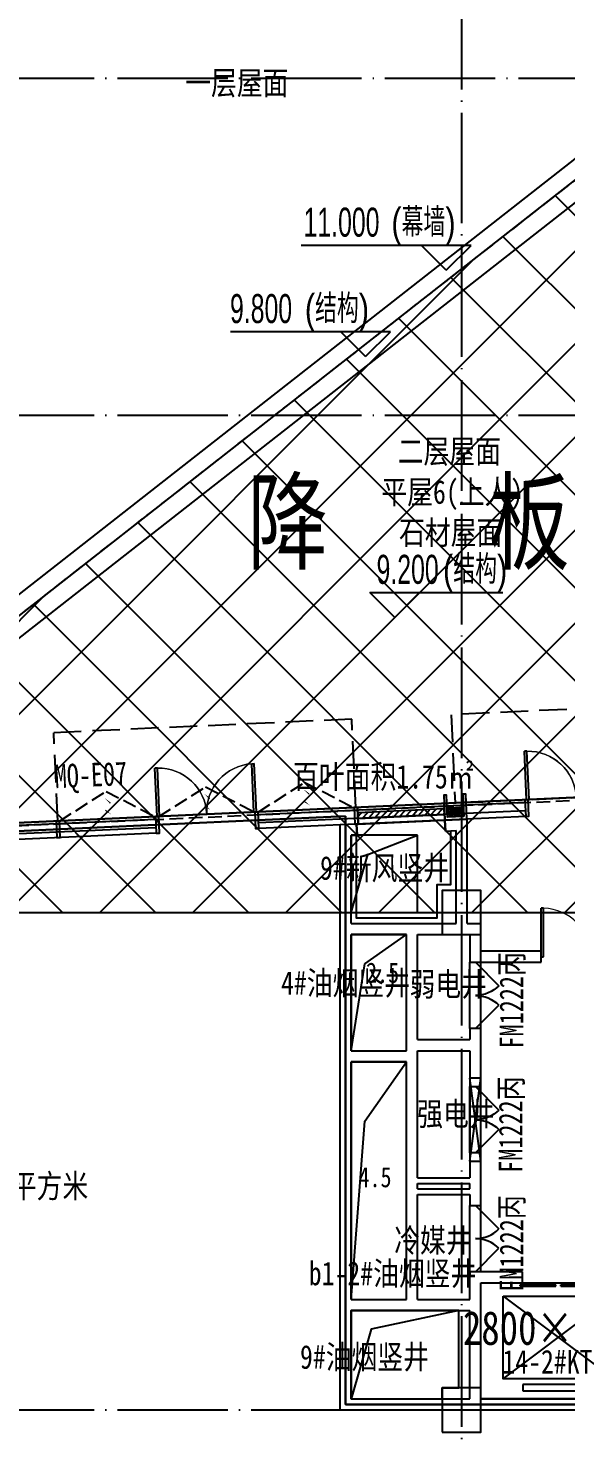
# Model space of a CAD drawing. Extents: x -233336 to 840473, y -28113 to 330904.
# Drawn here: x 768538 to 778270, y 182804 to 208295 of the extents above; entities that cross this region are included whole.
import ezdxf
from ezdxf.xclip import XClip

# ---------------------------------------------------------------- set-up
doc = ezdxf.new("R2010")
doc.units = 0
doc.header["$LTSCALE"] = 1000
doc.header["$XCLIPFRAME"] = 2
for name, pattern in [('104-14# 核心筒$0$DOTE', [2.42, 2, -0.2, 0.02, -0.2]), ('14#楼幕墙$0$DASH', [0.35, 0.25, -0.1]), ('DASH', [0.35, 0.25, -0.1]), ('X-104 14#平面$0$$0$DASH', [0.35, 0.25, -0.1]), ('X-104 14#平面$0$DASH', [0.35, 0.25, -0.1])]:
    doc.linetypes.add(name, pattern=pattern)
doc.layers.get('0').update_dxf_attribs({"linetype": 'CONTINUOUS'})
doc.layers.get('Defpoints').update_dxf_attribs({"linetype": 'CONTINUOUS'})
for name, color, linetype in [('104-14# 核心筒$0$A-C_玻璃幕墙', 8, 'CONTINUOUS'), ('104-14# 核心筒$0$A_AXIS-轴线', 8, '104-14# 核心筒$0$DOTE'), ('104-14# 核心筒$0$A_STR-砼柱', 8, 'CONTINUOUS'), ('14#楼幕墙$0$A-C_玻璃幕墙', 8, 'CONTINUOUS'), ('14#楼幕墙$0$A-C_窗', 8, 'CONTINUOUS'), ('14#楼幕墙$0$A-C_门', 8, 'CONTINUOUS'), ('X-104 14#平面$0$01-标注_标高', 8, 'CONTINUOUS'), ('X-104 14#平面$0$02-TEXT_标注', 9, 'CONTINUOUS'), ('X-104 14#平面$0$02-TEXT_门窗', 9, 'CONTINUOUS'), ('X-104 14#平面$0$A-C_玻璃幕墙', 8, 'CONTINUOUS'), ('X-104 14#平面$0$A-C_窗', 8, 'CONTINUOUS'), ('X-104 14#平面$0$A-C_门', 8, 'CONTINUOUS'), ('X-104 14#平面$0$A-E_电梯', 8, 'CONTINUOUS'), ('X-104 14#平面$0$A-O_屋面', 8, 'CONTINUOUS'), ('X-104 14#平面$0$A-SUR_保温', 8, 'CONTINUOUS'), ('X-104 14#平面$0$A-TECH_电气', 8, 'CONTINUOUS'), ('X-104 14#平面$0$A-TECH_结构', 8, 'CONTINUOUS'), ('X-104 14#平面$0$A_STR-砌块墙', 7, 'CONTINUOUS'), ('X-104 14#平面$0$DOOR_FIRE', 8, 'CONTINUOUS'), ('X-104 14#平面$0$DOOR_FIRE_TEXT', 7, 'CONTINUOUS'), ('X-104 14#平面$0$DUCT-新风管立管', 3, 'CONTINUOUS'), ('X-104 14#平面$0$DUCT-新风管端线', 2, 'CONTINUOUS')]:
    doc.layers.add(name, color=color, linetype=linetype)
for name, color, linetype, plot in [('14#楼幕墙$0$04-不打印_辅助线', 8, 'CONTINUOUS', False), ('X-104 14#平面$0$04-不打印_辅助线', 8, 'CONTINUOUS', False), ('X-104 14#平面$0$降板', 8, 'CONTINUOUS', False)]:
    doc.layers.add(name, color=color, linetype=linetype, plot=plot)
doc.layers.add('X-104 14#平面$0$000套内', color=8, linetype='CONTINUOUS', lineweight=30)
doc.styles.add('X-104 14#平面$0$_TCH_DIM', font='ros.shx', dxfattribs={"width": 0.8, "bigfont": 'jd.shx'})
doc.styles.add('X-104 14#平面$0$_TCH_SPACE', font='STXIHEI.TTF', dxfattribs={"width": 0.8, "height": 5})
doc.styles.add('X-104 14#平面$0$_TCH_WINDOW', font='STXIHEI.TTF', dxfattribs={"width": 0.75, "height": 3.5})
doc.styles.add('X-104 14#平面$0$Standard', font='STXIHEI.TTF', dxfattribs={"width": 0.8})

# ---------------------------------------------------------------- blocks, each defined once
blk = doc.blocks.new('14#楼幕墙$0$A$C678332E3')
blk.add_lwpolyline([(0, 0), (60, 0), (60, 300), (0, 300)], close=True)
blk = doc.blocks.new('14#楼幕墙$0$$LinePat$岩棉板')
at = {"color": 0}
for p, q in [((0, -17), (12, -67)), ((12, -67), (24, -17))]:
    blk.add_line(p, q, dxfattribs=at)
for centre, start, end in [((12, -17), 0, 180), ((0, -67), 270, 0), ((24, -67), 180, 270)]:
    blk.add_arc(centre, 12, start, end, dxfattribs=at)
at = {"layer": 'Defpoints'}
blk.add_point((0, 0), dxfattribs=at)
at = {"layer": 'Defpoints', "color": 0}
blk.add_point((24, -84), dxfattribs=at)
blk = doc.blocks.new('*U155')
blk.add_lwpolyline([(300, 0), (0, 0), (0, 150), (300, 150)], close=True)
at = {"color": 8, "xscale": -1.785714284225998, "yscale": 1.782568518697715, "zscale": 1.782568518697715, "rotation": 180}
for p in [(0, 0), (43, 0), (86, 0), (129, 0), (171, 0), (214, 0), (257, 0)]:
    blk.add_blockref('14#楼幕墙$0$$LinePat$岩棉板', p, dxfattribs=at)
blk = doc.blocks.new('14#楼幕墙$0$A$C07E80D9E')
blk.add_lwpolyline([(-350, -50), (-50, -50), (-50, -450), (0, -450), (0, 0), (-400, 0), (-400, -450), (-350, -450)], close=True)
for points in [[(-50, -200), (-350, -200)], [(-50, -220), (-350, -220)]]:
    blk.add_lwpolyline(points)
at = {"layer": '14#楼幕墙$0$A-C_玻璃幕墙', "rotation": 180}
blk.add_blockref('*U155', (-50, -50), dxfattribs=at)
blk = doc.blocks.new('14#楼幕墙$0$A$C140B3602')
for name, p, rotation in [('14#楼幕墙$0$A$C07E80D9E', (69079, 16163), 181.6065577298201), ('14#楼幕墙$0$A$C678332E3', (63851, 16016), 1.606557729673097), ('14#楼幕墙$0$A$C678332E3', (65651, 16066), 1.606557729673097), ('14#楼幕墙$0$A$C678332E3', (67450, 16117), 1.606557729673097), ('14#楼幕墙$0$A$C678332E3', (70544, 16204), 1.606557729673097), ('14#楼幕墙$0$A$C678332E3', (62052, 15965), 1.606557729673097)]:
    blk.add_blockref(name, p, dxfattribs=dict(rotation=rotation))
blk = doc.blocks.new('14#楼幕墙$0$A$C22714246')
at = {"linetype": '14#楼幕墙$0$DASH'}
blk.add_lwpolyline([(1740, 497), (870, 0), (0, 497)], dxfattribs=at)
at = {"layer": '14#楼幕墙$0$A-C_玻璃幕墙', "color": 1}
blk.add_lwpolyline([(899, 122, 0, 25, 0), (802, 217, 0, 0, 0), (900, 340, 25, 0, 0), (796, 422, 0, 0, 0)], format="xyseb", dxfattribs=at)
blk = doc.blocks.new('14#楼幕墙$0$$DorLib2D$00000002')
for p, q in [((-0.5, 0), (-0.5, 0.4875)), ((-0.475, 0.4875), (-0.5, 0.4875)), ((-0.475, 0), (-0.475, 0.4875)), ((0.475, 0), (0.475, 0.4875)), ((0.475, 0.4875), (0.5, 0.4875)), ((0.5, 0), (0.5, 0.4875)), ((-0.5, 0), (-0.475, 0)), ((0.5, 0), (0.475, 0))]:
    blk.add_line(p, q)
at = {"lineweight": 13}
for centre, start, end in [((-0.4875, 0), 0, 88.53072), ((0.4875, 0), 91.46928, 180)]:
    blk.add_arc(centre, 0.4875, start, end, dxfattribs=at)
blk = doc.blocks.new('14#楼幕墙')
at = {"layer": '14#楼幕墙$0$A-C_玻璃幕墙'}
for p, q in [((92266, 197155), (62308, 195791)), ((87548, 196890), (82718, 196670)), ((80860, 196586), (66535, 195934)), ((87555, 196740), (82725, 196521)), ((87560, 196641), (82730, 196421)), ((80867, 196436), (66542, 195784)), ((80872, 196336), (66546, 195684))]:
    blk.add_line(p, q, dxfattribs=at)
blk.add_lwpolyline([(120742, 216995), (99427, 222925), (92266, 197155), (62308, 195791), (62738, 196820), (22065, 195795), (17309, 179208), (53491, 179840), (52927, 177185), (83500, 178466), (82418, 175654), (109062, 173768), (119297, 188914), (117563, 189300)], close=True, dxfattribs=at)
at = {"layer": '14#楼幕墙$0$A-C_玻璃幕墙', "linetype": '14#楼幕墙$0$DASH', "ltscale": 2}
for points in [[(84411, 198399), (79017, 198154)], [(84484, 196801), (84411, 198399)], [(79090, 196555), (79017, 198154)]]:
    blk.add_lwpolyline(points, dxfattribs=at)
at = {"layer": '14#楼幕墙$0$04-不打印_辅助线', "rotation": 182.6065577298193}
blk.add_blockref('14#楼幕墙$0$A$C22714246', (82633, 197214), dxfattribs=at)
at = {"layer": '14#楼幕墙$0$A-C_玻璃幕墙', "rotation": 1.000000000000248}
blk.add_blockref('14#楼幕墙$0$A$C140B3602', (17309, 179208), dxfattribs=at)
at = {"layer": '14#楼幕墙$0$A-C_窗', "rotation": 182.6065577298175}
for p in [(80835, 197132), (84432, 197295)]:
    blk.add_blockref('14#楼幕墙$0$A$C22714246', p, dxfattribs=at)
at = {"layer": '14#楼幕墙$0$A-C_门', "xscale": -1800, "yscale": 1800, "zscale": 100}
for p, rotation in [((88475, 196982), 2.606557729849808), ((81787, 196678), 2.606557769728314)]:
    blk.add_blockref('14#楼幕墙$0$$DorLib2D$00000002', p, dxfattribs=dict(at, rotation=rotation))
blk = doc.blocks.new('_FZHK')
blk.add_lwpolyline([(-0.5, -0.5), (0.5, -0.5), (0.5, 0.5), (-0.5, 0.5)], close=True)
blk = doc.blocks.new('104-14# 核心筒')
at = {"layer": '104-14# 核心筒$0$A-C_玻璃幕墙'}
blk.add_lwpolyline([(82417.6, 175653.6), (83499.8, 178465.9), (52926.6, 177184.7), (53491, 179839.8), (17309.3, 179208.2), (22065.4, 195794.6), (62738.3, 196820), (62307.5, 195791.2), (92265.6, 197155.1), (99426.9, 222925), (120741.8, 216994.6), (117562.9, 189300.5), (119297.3, 188914.5), (109062.3, 173767.9), (82417.6, 175653.6)], dxfattribs=at)
at = {"layer": '104-14# 核心筒$0$A_AXIS-轴线'}
for p, q in [((86400, 228733.6), (86400, 169654.9)), ((-9370.1, 210000), (120259.9, 210000)), ((-9370.1, 203900), (120259.9, 203900)), ((-9370.1, 194900), (120259.9, 194900)), ((-9370.1, 185900), (120259.9, 185900))]:
    blk.add_line(p, q, dxfattribs=at)
at = {"layer": '104-14# 核心筒$0$A_STR-砼柱', "xscale": 700, "yscale": 800, "zscale": 800}
for p in [(86400, 194900), (86400, 185900)]:
    blk.add_blockref('_FZHK', p, dxfattribs=at)
blk = doc.blocks.new('X-104 14#平面$0$fdgfg')
for p, q in [((400, 1860), (2400, 360)), ((400, 360), (2397, 1860)), ((2040, 260), (760, 260)), ((760, 260), (760, 145)), ((2040, 145), (2040, 260)), ((760, 145), (2040, 145))]:
    blk.add_line(p, q)
for points in [[(0, 2100), (2800, 2100), (2800, 0), (0, 0), (0, 2100)], [(400, 1860), (2400, 1860), (2400, 360), (400, 360), (400, 1860)]]:
    blk.add_lwpolyline(points, close=True)
blk = doc.blocks.new('*U67')
h = blk.add_hatch()
h.set_pattern_fill('ANSI31', color=256, scale=50)
h.set_pattern_definition([(45, (-56042.43, 120006.8), (-56.1266, 56.1266), [])])
h.paths.add_polyline_path([(-1570, 100), (0, 100), (0, 200), (-1570, 200)])
for points in [[(-1570, 0), (0, 0), (0, 300), (-1570, 300)], [(-1570, 100), (0, 100), (0, 200), (-1570, 200)]]:
    blk.add_lwpolyline(points, close=True)
blk = doc.blocks.new('*U99')
blk.add_lwpolyline([(200, 0), (200, 1500), (0, 1500), (0, 0), (200, 0), (0, 1500), (0, 0), (200, 1500)])
blk = doc.blocks.new('X-104 14#平面$0$dd')
at = {"layer": 'X-104 14#平面$0$A-TECH_电气'}
blk.add_blockref('*U99', (86613, -108696), dxfattribs=at)
blk = doc.blocks.new('X-104 14#平面$0$$DorLib2D$00000002')
for p, q in [((-0.5, 0), (-0.5, 0.4875)), ((-0.475, 0.4875), (-0.5, 0.4875)), ((-0.475, 0), (-0.475, 0.4875)), ((0.475, 0), (0.475, 0.4875)), ((0.475, 0.4875), (0.5, 0.4875)), ((0.5, 0), (0.5, 0.4875)), ((-0.5, 0), (-0.475, 0)), ((0.5, 0), (0.475, 0))]:
    blk.add_line(p, q)
at = {"lineweight": 13}
for centre, start, end in [((-0.4875, 0), 0, 88.53072), ((0.4875, 0), 91.46928, 180)]:
    blk.add_arc(centre, 0.4875, start, end, dxfattribs=at)
blk = doc.blocks.new('X-104 14#平面$0$$DorLib2D$00000116')
at = {"color": 0}
for p, q in [((-0.5, 0), (-0.146, 0.354)), ((0.5, 0), (0.146, 0.354))]:
    blk.add_line(p, q, dxfattribs=at)
for centre, start, end in [((-0.5, 0), 0, 45), ((0.5, 0), 135, 180)]:
    blk.add_arc(centre, 0.5, start, end, dxfattribs=at)
blk = doc.blocks.new('X-104 14#平面$0$$DORLIB2D$00000127')
at = {"color": 0}
for points in [[(-0.533, 0.795), (-0.533, 0.69)], [(-0.033, 0.795), (-0.533, 0.795)], [(-0.033, 0.795), (-0.033, 0.69)], [(0.533, 0.795), (0.033, 0.795)], [(0.033, 0.795), (0.033, 0.69)], [(0.533, 0.795), (0.533, 0.69)], [(-0.033, 0.69), (-0.533, 0.69)], [(0.533, 0.69), (0.033, 0.69)], [(0.5, 0.5), (-0.5, 0.5)]]:
    blk.add_lwpolyline(points, dxfattribs=at)
blk = doc.blocks.new('X-104 14#平面')
at = {"layer": 'X-104 14#平面$0$降板'}
h = blk.add_hatch(dxfattribs=at)
h.set_pattern_fill('ANSI37', color=256, scale=750)
h.set_pattern_definition([(45, (0, 0), (-841.899, 841.899), []), (135, (0, 0), (-841.899, -841.899), [])])
h.paths.add_polyline_path([(89162.1, 208711.5), (77269.5, 199400), (23400, 199400), (23400, 195100), (77400, 195100), (77400, 194900), (95400, 194900), (95400, 203900.1), (95192.4, 203900), (96001.6, 206808.6)])
at = {"layer": 'X-104 14#平面$0$000套内'}
blk.add_lwpolyline([(84300, 196642.3), (84300, 186000), (92650, 186000), (92650, 186150), (114074.1, 186150), (115950, 188926.2), (115950, 189200), (117249.4, 189200), (117398.5, 189183.4), (119049.6, 188815.9), (108986.5, 173923.7), (82630.4, 175788.9), (83721.9, 178625.3), (59650, 177616.6), (59650, 196592.1), (62510.5, 196664.2), (62077.6, 195630.6)], close=True, dxfattribs=at)
at = {"layer": 'X-104 14#平面$0$01-标注_标高'}
for p, q in [((86573, 206973.5), (83497.8, 206973.5)), ((86123, 206523.5), (85673, 206973.5)), ((86123, 206523.5), (86573, 206973.5)), ((85113, 205409.5), (82216.5, 205409.5)), ((84663, 204959.5), (84213, 205409.5)), ((84663, 204959.5), (85113, 205409.5)), ((85188.7, 200241), (84738.7, 200691)), ((84738.7, 200691), (87144.4, 200691)), ((85188.7, 200241), (85638.7, 200691))]:
    blk.add_line(p, q, dxfattribs=at)
at = {"layer": 'X-104 14#平面$0$04-不打印_辅助线'}
blk.add_lwpolyline([(89162.1, 208711.5), (77269.5, 199400), (23400, 199400), (23400, 195100), (77400, 195100), (77400, 194900), (95400, 194900), (95400, 203900.1), (95192.4, 203900), (96001.6, 206808.6)], close=True, dxfattribs=at)
at = {"layer": 'X-104 14#平面$0$A-C_玻璃幕墙'}
blk.add_lwpolyline([(82417.6, 175653.6), (83499.8, 178465.9), (52926.6, 177184.7), (53491, 179839.8), (17309.3, 179208.2), (22065.4, 195794.6), (62738.3, 196820), (62307.5, 195791.2), (92265.6, 197155.1), (99426.9, 222925), (120741.8, 216994.6), (117562.9, 189300.5), (119297.3, 188914.5), (109062.3, 173767.9), (82417.6, 175653.6)], dxfattribs=at)
at = {"layer": 'X-104 14#平面$0$A-C_玻璃幕墙', "linetype": 'X-104 14#平面$0$DASH', "ltscale": 2}
blk.add_lwpolyline([(91099.5, 198703.6), (86209.5, 198481), (86282.3, 196882.7), (92265.6, 197155.1), (94479, 205119.8), (92937.4, 205548.2), (91034.5, 198700.7)], dxfattribs=at)
at = {"layer": 'X-104 14#平面$0$A-C_窗', "linetype": 'DASH'}
for p, q in [((86105.2, 196374.1), (86096.1, 196573.9)), ((84497.8, 196501.1), (84506.8, 196301.3))]:
    blk.add_line(p, q, dxfattribs=at)
at = {"layer": 'X-104 14#平面$0$A-O_屋面', "ltscale": 5}
for points in [[(69550, 199080), (69550, 199700), (77166, 199700), (89096.5, 209041.2), (95104.2, 207369.7), (95023.8, 207080.6)], [(94938.1, 206772.3), (89232.1, 208359.9), (77379.9, 199080), (69550, 199080)]]:
    blk.add_lwpolyline(points, dxfattribs=at)
at = {"layer": 'X-104 14#平面$0$A-SUR_保温'}
blk.add_lwpolyline([(86200, 196383), (86200, 195400), (85950, 195400), (85950, 194800), (84500, 194800), (84500, 196296.5)], dxfattribs=at)
at = {"layer": 'X-104 14#平面$0$A-TECH_结构', "linetype": 'X-104 14#平面$0$$0$DASH'}
blk.add_lwpolyline([(108910.7, 174079.4), (118802, 188717.3), (117234.1, 189066.3), (120414.6, 216774.3), (99635.6, 222555.6), (95312.9, 207000.2), (89162.1, 208711.5), (77269.5, 199400), (8635.1, 199400), (5919.8, 186625.4), (-2502.5, 188415.7), (-5635.8, 173674.9), (40532.1, 175690.6), (40199.6, 173602.3), (83848.5, 175853.1)], close=True, dxfattribs=at)
blk.add_lwpolyline([(82521.6, 175784.7), (83573.8, 178519), (52988.9, 177237.3), (53553, 179890.9), (17376, 179259.4), (22103.3, 195745.6), (62662.4, 196768.1), (62230.9, 195737.7), (92304.1, 197106.8), (95072, 207067.2)], dxfattribs=at)
at = {"layer": 'X-104 14#平面$0$A_STR-砌块墙'}
for p, q in [((86500, 196592.3), (86096.1, 196573.9)), ((86096.1, 196573.9), (86105.2, 196374.1)), ((86500, 194700), (86500, 196592.3)), ((84497.8, 196501.1), (84200, 196487.6)), ((84200, 194600), (84200, 196487.6)), ((84400, 196296.5), (84506.8, 196301.3)), ((84400, 194700), (84400, 196296.5)), ((84506.8, 196301.3), (84497.8, 196501.1)), ((86105.2, 196374.1), (86300, 196383)), ((86300, 194700), (86300, 196383)), ((84200, 192300), (84200, 194600)), ((84400, 194700), (85500, 194700)), ((84400, 194500), (85400, 194500)), ((84400, 192400), (84400, 194500)), ((85400, 192500), (85400, 194500)), ((85500, 194700), (86300, 194700)), ((85600, 194500), (86400, 194500)), ((85600, 192600), (85600, 194500)), ((86400, 194500), (86550, 194500)), ((86500, 194700), (86750, 194700)), ((86550, 194500), (86550, 194000)), ((86750, 194000), (86750, 194700)), ((86550, 194000), (86750, 194000)), ((87839.9, 194199.9), (86750, 194199.9)), ((86750, 193999.9), (87839.9, 193999.9)), ((87839.9, 193999.9), (87839.9, 194199.9)), ((86750, 192800), (86550, 192800)), ((86550, 192800), (86550, 192600)), ((86750, 192500), (86750, 192800)), ((85400, 192400), (85400, 192500)), ((85600, 192600), (86550, 192600)), ((86750, 191750), (86750, 192500)), ((84200, 187800), (84200, 192300)), ((84400, 192400), (85400, 192400)), ((84400, 192200), (85400, 192200)), ((84400, 187900), (84400, 192200)), ((85400, 190000), (85400, 192200)), ((85600, 192300), (85600, 192400)), ((85600, 192400), (86550, 192400)), ((85600, 190100), (85600, 192300)), ((86550, 192400), (86550, 191750)), ((86550, 191750), (86750, 191750)), ((86750, 190550), (86550, 190550)), ((86550, 190550), (86550, 190100)), ((86750, 190000), (86750, 190550)), ((85400, 189900), (85400, 190000)), ((85600, 190100), (86550, 190100)), ((85600, 190000), (86550, 190000)), ((85600, 189900), (85600, 190000)), ((86550, 189900), (86550, 190000)), ((86750, 189900), (86750, 190000)), ((85400, 187900), (85400, 189900)), ((85600, 189900), (86550, 189900)), ((85600, 189800), (86550, 189800)), ((85600, 187900), (85600, 189800)), ((86550, 189800), (86550, 189600)), ((86750, 189600), (86750, 189900)), ((86550, 189600), (86750, 189600)), ((86750, 188400), (86550, 188400)), ((86550, 188400), (86550, 188300)), ((87500, 188400), (86750, 188400)), ((87500, 188200), (87500, 188400)), ((86550, 187900), (86550, 188300)), ((86750, 187800), (86750, 188200)), ((86750, 188200), (87500, 188200)), ((84400, 187900), (85400, 187900)), ((85600, 187900), (86550, 187900)), ((84200, 185900), (84200, 187800)), ((84400, 187700), (85500, 187700)), ((84400, 186100), (84400, 187700)), ((85500, 187700), (86550, 187700)), ((86550, 186100), (86550, 187700)), ((86750, 186100), (86750, 187800)), ((84400, 186100), (86550, 186100)), ((86750, 186100), (89550, 186100)), ((84200, 185900), (86650, 185900)), ((86650, 185900), (89650, 185900))]:
    blk.add_line(p, q, dxfattribs=at)
at = {"layer": 'X-104 14#平面$0$DOOR_FIRE'}
for p, q in [((86550, 192800), (86550, 194000)), ((86750, 192800), (86750, 194000)), ((86550, 190550), (86550, 191750)), ((86750, 190550), (86750, 191750)), ((86550, 188400), (86550, 189600)), ((86750, 188400), (86750, 189600))]:
    blk.add_line(p, q, dxfattribs=at)
at = {"layer": 'X-104 14#平面$0$DUCT-新风管立管'}
for p, q in [((85600, 196300), (84400, 196300)), ((84400, 196300), (84400, 194900)), ((85600, 194900), (85600, 196300)), ((84400, 194900), (85600, 194900)), ((85400, 194500), (84400, 194500)), ((84400, 194500), (84400, 192400)), ((85400, 192400), (85400, 194500)), ((84400, 192400), (85400, 192400)), ((85400, 192200), (84400, 192200)), ((84400, 192200), (84400, 187900)), ((85400, 187900), (85400, 192200)), ((84400, 187900), (85400, 187900))]:
    blk.add_line(p, q, dxfattribs=at)
blk.add_lwpolyline([(86350, 187700), (84400, 187700), (84400, 186100), (86050, 186100), (86050, 186300), (86350, 186300), (86350, 187700), (84763, 187362), (84400, 186100)], dxfattribs=at)
at = {"layer": 'X-104 14#平面$0$DUCT-新风管端线'}
for p, q in [((84700, 195950), (85600, 196300)), ((84400, 194900), (84700, 195950)), ((84650, 193975), (85400, 194500)), ((84400, 192400), (84650, 193975)), ((84650, 191125), (85400, 192200)), ((84400, 187900), (84650, 191125))]:
    blk.add_line(p, q, dxfattribs=at)
ref = blk.add_blockref('104-14# 核心筒', (0, 0))
XClip(ref).set_block_clipping_path([(-38664.3623821461, -25500), (139216.5485069363, 330900)])
for name, p in [('X-104 14#平面$0$dd', (-62.7, 299100)), ('14#楼幕墙', (0, 0))]:
    blk.add_blockref(name, p)
at = {"layer": 'X-104 14#平面$0$A-C_窗', "rotation": 2.616556001988863}
blk.add_blockref('*U67', (86096.1, 196574.2), dxfattribs=at)
at = {"layer": 'X-104 14#平面$0$A-C_门', "xscale": 1800, "yscale": 1800, "zscale": 100, "rotation": 2.606557730057283}
for p in [(88475, 196982.5), (81786.9, 196678)]:
    blk.add_blockref('X-104 14#平面$0$$DorLib2D$00000002', p, dxfattribs=at)
at = {"layer": 'X-104 14#平面$0$A-C_门', "xscale": 1800, "yscale": 1800, "zscale": 200}
blk.add_blockref('X-104 14#平面$0$$DorLib2D$00000002', (88739.9, 194099.9), dxfattribs=at)
at = {"layer": 'X-104 14#平面$0$A-E_电梯'}
blk.add_blockref('X-104 14#平面$0$fdgfg', (86750, 186100), dxfattribs=at)
at = {"layer": 'X-104 14#平面$0$A-E_电梯', "xscale": -1300, "yscale": -200, "zscale": 200, "rotation": 359.9999999999989}
blk.add_blockref('X-104 14#平面$0$$DORLIB2D$00000127', (88150, 188300), dxfattribs=at)
at = {"layer": 'X-104 14#平面$0$DOOR_FIRE'}
ref = blk.add_blockref('X-104 14#平面$0$$DorLib2D$00000116', (86650, 193400), dxfattribs=dict(at, xscale=1200, yscale=-1200, zscale=200, rotation=90))
ref.add_attrib('A', 'FM1222丙', (87514.1, 192439.9), dxfattribs={"layer": 'X-104 14#平面$0$DOOR_FIRE_TEXT', "height": 428.14, "rotation": 90, "style": 'X-104 14#平面$0$_TCH_WINDOW', "width": 0.75})
ref = blk.add_blockref('X-104 14#平面$0$$DorLib2D$00000116', (86650, 191150), dxfattribs=dict(at, xscale=1200, yscale=-1200, zscale=200, rotation=89.99999999999933))
ref.add_attrib('A', 'FM1222丙', (87500.8, 190189.9), dxfattribs={"layer": 'X-104 14#平面$0$DOOR_FIRE_TEXT', "height": 428.14, "rotation": 90, "style": 'X-104 14#平面$0$_TCH_WINDOW', "width": 0.75})
ref = blk.add_blockref('X-104 14#平面$0$$DorLib2D$00000116', (86650, 189000), dxfattribs=dict(at, xscale=-1200, yscale=-1200, zscale=200, rotation=89.99999999999895))
ref.add_attrib('A', 'FM1222丙', (87515.3, 188039.9), dxfattribs={"layer": 'X-104 14#平面$0$DOOR_FIRE_TEXT', "height": 428.14, "rotation": 90, "style": 'X-104 14#平面$0$_TCH_WINDOW', "width": 0.75})
at = {"layer": 'X-104 14#平面$0$01-标注_标高', "color": 7, "style": 'X-104 14#平面$0$_TCH_DIM'}
for s, height, width, p in [('11.000', 525, 0.64, (83539.2, 207131)), ('(幕墙)', 520.93, 0.8, (85128, 207131)), ('9.800', 525, 0.64, (82207.5, 205567)), ('(结构)', 520.93, 0.8, (83561.7, 205567)), ('9.200', 525, 0.64, (84860.2, 200848.5)), ('(结构)', 520.93, 0.8, (86063.2, 200848.5))]:
    blk.add_text(s, height=height, dxfattribs=dict(at, width=width)).set_placement(p)
at = {"layer": 'X-104 14#平面$0$02-TEXT_标注', "style": 'X-104 14#平面$0$Standard', "width": 0.8}
for s, height, p in [('一层屋面', 428.14, (81397, 209700.1)), ('二层屋面', 428.14, (85243.6, 203031.7)), ('平屋6(上人)', 428.14, (84947.4, 202296.7)), ('石材屋面', 428.14, (85267.5, 201561.7)), ('9#新风竖井', 428.14, (83837.8, 195493.5, -3000)), ('4#油烟竖井', 428.14, (83131, 193411.2, 3000)), ('弱电井', 428.14, (85455.7, 193389.8)), ('强电井', 428.14, (85595.4, 191044.5)), ('套内建筑面积787.32平方米', 428.139, (74039.1, 189736.6)), ('冷媒井', 428.14, (85180.3, 188754.2)), ('b1-2#油烟竖井', 428.14, (83632.8, 188156.5)), ('9#油烟竖井', 428.14, (83474.3, 186644.7, 3000)), ('14-2#KT', 428.14, (87137.6, 186558.8))]:
    blk.add_text(s, height=height, dxfattribs=at).set_placement(p)
at = {"layer": 'X-104 14#平面$0$02-TEXT_门窗', "style": 'X-104 14#平面$0$_TCH_WINDOW', "width": 0.75}
blk.add_text('MQ-E07', height=428.14, rotation=2.60656, dxfattribs=at).set_placement((79044.5, 197149.3))
at = {"layer": 'X-104 14#平面$0$04-不打印_辅助线', "width": 0.8}
for s, height, style, p in [('百叶面积1.75㎡', 428.14, 'X-104 14#平面$0$Standard', (83349, 197144.8)), ('2.5', 366.98, 'X-104 14#平面$0$_TCH_SPACE', (84670.2, 193628.5)), ('4.5', 366.98, 'X-104 14#平面$0$_TCH_SPACE', (84532.4, 189929.6)), ('2800×2100', 611.63, 'X-104 14#平面$0$_TCH_SPACE', (86423.6, 187077.4))]:
    blk.add_text(s, height=height, dxfattribs=dict(at, style=style)).set_placement(p)
at = {"layer": 'X-104 14#平面$0$降板', "style": 'X-104 14#平面$0$_TCH_WINDOW', "width": 0.75}
blk.add_text('降    板    区    域', height=1427.129, dxfattribs=at).set_placement((82523.2, 201257.6))

msp = doc.modelspace()

# ---------------------------------------------------------------- block references
msp.add_blockref('X-104 14#平面', (689983.4, -2608.9))

doc.saveas('drawing.dxf')
